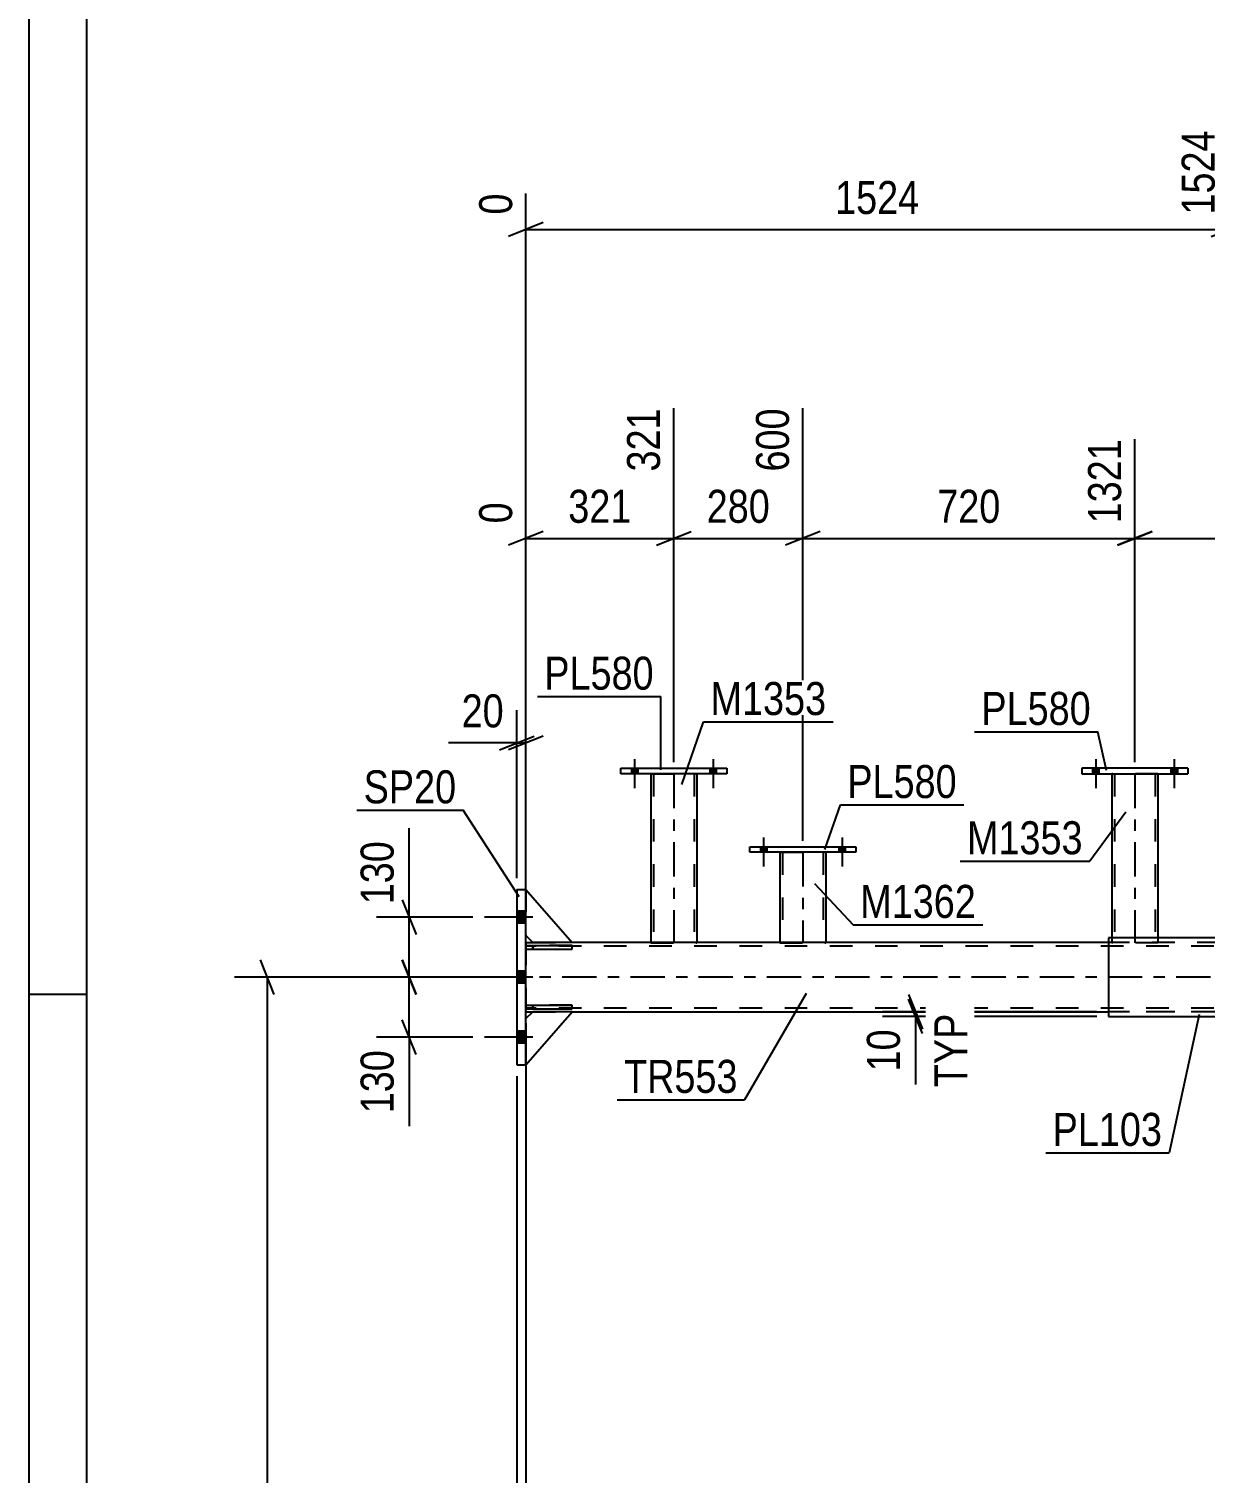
# Model space of a CAD drawing. Header units: millimetres. Extents: x -832 to 357, y -842 to -1.
# Drawn here: x -831.7 to -729.7, y -287.1 to -161.8 of the extents above; entities that cross this region are included whole.
import ezdxf

# ---------------------------------------------------------------- set-up
doc = ezdxf.new("R2010")
doc.units = ezdxf.units.MM
doc.linetypes.add('DXK_LINE_DOT2', pattern=[3.9198, 1.9599, -1.9599])
doc.linetypes.add('DXK_LINE_DOT3', pattern=[5.9187, 2.979, -0.9799, 0.9799, -0.9799])
doc.styles.add('Arial Narrow', font='ARIALN.TTF', dxfattribs={"height": 0.2})

# ---------------------------------------------------------------- blocks, each defined once
blk = doc.blocks.new('Unknown-570388851-1132')
at = {"color": 5, "linetype": 'Continuous'}
for p, q in [((-831.71, -0.6), (-831.71, -841.6)), ((-826.71, -5.6), (-826.71, -836.6)), ((-826.71, -245.6), (-831.71, -245.6))]:
    blk.add_line(p, q, dxfattribs=at)
blk = doc.blocks.new('Bolt-570388851-1257 - 1253')
at = {"linetype": 'Continuous'}
for points in [[(-767.69, -232.78), (-768.25, -232.78), (-768.25, -233.26), (-767.69, -233.26)], [(-767.69, -232.78), (-768.25, -232.78), (-768.25, -233.26), (-767.69, -233.26)], [(-760.89, -232.78), (-761.45, -232.78), (-761.45, -233.26), (-760.89, -233.26)], [(-760.89, -232.78), (-761.45, -232.78), (-761.45, -233.26), (-760.89, -233.26)]]:
    blk.add_hatch(color=1, dxfattribs=at).paths.add_polyline_path(points)
at = {"color": 1, "linetype": 'Continuous'}
for p, q in [((-768.25, -232.78), (-768.25, -233.26)), ((-768.25, -232.78), (-768.25, -233.26)), ((-767.97, -231.98), (-767.97, -234.5)), ((-767.97, -231.98), (-767.97, -234.5)), ((-767.69, -232.78), (-767.69, -233.26)), ((-767.69, -232.78), (-767.69, -233.26)), ((-761.45, -232.78), (-761.45, -233.26)), ((-761.45, -232.78), (-761.45, -233.26)), ((-761.17, -231.98), (-761.17, -234.5)), ((-761.17, -231.98), (-761.17, -234.5)), ((-760.89, -232.78), (-760.89, -233.26)), ((-760.89, -232.78), (-760.89, -233.26))]:
    blk.add_line(p, q, dxfattribs=at)
blk = doc.blocks.new('Part-570388851-1329 - 1253')
at = {"color": 7, "linetype": 'DXK_LINE_DOT2'}
for p, q in [((-784.59, -246.54), (-788.59, -246.54)), ((-788.59, -246.54), (-788.59, -246.86)), ((-787.99, -246.54), (-787.99, -246.86)), ((-784.59, -246.86), (-784.59, -246.54)), ((-788.59, -246.86), (-784.59, -246.86))]:
    blk.add_line(p, q, dxfattribs=at)
blk = doc.blocks.new('Part-570388851-1333 - 1253')
at = {"color": 2, "linetype": 'Continuous'}
for p, q in [((-788.59, -236.5), (-784.59, -241.1)), ((-788.59, -240.5), (-787.99, -241.1)), ((-784.59, -241.1), (-787.99, -241.1))]:
    blk.add_line(p, q, dxfattribs=at)
at = {"color": 7, "linetype": 'DXK_LINE_DOT2'}
blk.add_line((-788.59, -240.5), (-788.59, -236.5), dxfattribs=at)
blk = doc.blocks.new('Part-570388851-1332 - 1253')
at = {"color": 7, "linetype": 'DXK_LINE_DOT2'}
for p, q in [((-784.59, -241.1), (-788.59, -236.5)), ((-788.59, -236.5), (-788.59, -240.5)), ((-788.59, -240.5), (-787.99, -241.1)), ((-787.99, -241.1), (-784.59, -241.1))]:
    blk.add_line(p, q, dxfattribs=at)
blk = doc.blocks.new('Bolt-570388851-1269 - 1253')
at = {"linetype": 'Continuous'}
for points in [[(-778.88, -225.98), (-779.44, -225.98), (-779.44, -226.46), (-778.88, -226.46)], [(-778.88, -225.98), (-779.44, -225.98), (-779.44, -226.46), (-778.88, -226.46)], [(-772.08, -225.98), (-772.64, -225.98), (-772.64, -226.46), (-772.08, -226.46)], [(-772.08, -225.98), (-772.64, -225.98), (-772.64, -226.46), (-772.08, -226.46)]]:
    blk.add_hatch(color=1, dxfattribs=at).paths.add_polyline_path(points)
at = {"color": 1, "linetype": 'Continuous'}
for p, q in [((-779.16, -225.18), (-779.16, -227.7)), ((-779.16, -225.18), (-779.16, -227.7)), ((-772.36, -225.18), (-772.36, -227.7)), ((-772.36, -225.18), (-772.36, -227.7)), ((-779.44, -225.98), (-779.44, -226.46)), ((-779.44, -225.98), (-779.44, -226.46)), ((-778.88, -225.98), (-778.88, -226.46)), ((-778.88, -225.98), (-778.88, -226.46)), ((-772.64, -225.98), (-772.64, -226.46)), ((-772.64, -225.98), (-772.64, -226.46)), ((-772.08, -225.98), (-772.08, -226.46)), ((-772.08, -225.98), (-772.08, -226.46))]:
    blk.add_line(p, q, dxfattribs=at)
blk = doc.blocks.new('Part-570388851-1330 - 1253')
at = {"color": 2, "linetype": 'Continuous'}
for p, q in [((-788.59, -241.66), (-788.59, -241.34)), ((-788.59, -241.34), (-784.59, -241.34)), ((-788.59, -241.66), (-784.59, -241.66)), ((-784.59, -241.66), (-784.59, -241.34))]:
    blk.add_line(p, q, dxfattribs=at)
at = {"color": 7, "linetype": 'DXK_LINE_DOT2'}
blk.add_line((-787.99, -241.66), (-787.99, -241.34), dxfattribs=at)
blk = doc.blocks.new('Part-570388851-1328 - 1253')
at = {"color": 7, "linetype": 'DXK_LINE_DOT2'}
for p, q in [((-784.59, -241.34), (-788.59, -241.34)), ((-788.59, -241.34), (-788.59, -241.66)), ((-788.59, -241.66), (-784.59, -241.66)), ((-787.99, -241.34), (-787.99, -241.66)), ((-784.59, -241.66), (-784.59, -241.34))]:
    blk.add_line(p, q, dxfattribs=at)
blk = doc.blocks.new('Bolt-570388851-1279 - 1253')
at = {"linetype": 'Continuous'}
for points in [[(-738.88, -225.98), (-739.44, -225.98), (-739.44, -226.46), (-738.88, -226.46)], [(-738.88, -225.98), (-739.44, -225.98), (-739.44, -226.46), (-738.88, -226.46)], [(-732.08, -225.98), (-732.64, -225.98), (-732.64, -226.46), (-732.08, -226.46)], [(-732.08, -225.98), (-732.64, -225.98), (-732.64, -226.46), (-732.08, -226.46)]]:
    blk.add_hatch(color=1, dxfattribs=at).paths.add_polyline_path(points)
at = {"color": 1, "linetype": 'Continuous'}
for p, q in [((-739.16, -225.18), (-739.16, -227.7)), ((-739.16, -225.18), (-739.16, -227.7)), ((-732.36, -225.18), (-732.36, -227.7)), ((-732.36, -225.18), (-732.36, -227.7)), ((-739.44, -225.98), (-739.44, -226.46)), ((-739.44, -225.98), (-739.44, -226.46)), ((-738.88, -225.98), (-738.88, -226.46)), ((-738.88, -225.98), (-738.88, -226.46)), ((-732.64, -225.98), (-732.64, -226.46)), ((-732.64, -225.98), (-732.64, -226.46)), ((-732.08, -225.98), (-732.08, -226.46)), ((-732.08, -225.98), (-732.08, -226.46))]:
    blk.add_line(p, q, dxfattribs=at)
blk = doc.blocks.new('Part-570388851-1354 - 1253')
at = {"color": 2, "linetype": 'Continuous'}
for p, q in [((-788.59, -247.7), (-787.99, -247.1)), ((-788.59, -251.7), (-784.59, -247.1)), ((-784.59, -247.1), (-787.99, -247.1))]:
    blk.add_line(p, q, dxfattribs=at)
at = {"color": 7, "linetype": 'DXK_LINE_DOT2'}
blk.add_line((-788.59, -251.7), (-788.59, -247.7), dxfattribs=at)
blk = doc.blocks.new('Bolt-570388851-1292 - 1253')
at = {"linetype": 'Continuous'}
for points in [[(-788.59, -239.42), (-788.59, -238.38), (-789.39, -238.38), (-789.39, -239.42)], [(-788.59, -239.42), (-788.59, -238.38), (-789.39, -238.38), (-789.39, -239.42)], [(-788.59, -239.42), (-788.59, -238.38), (-789.39, -238.38), (-789.39, -239.42)], [(-788.59, -244.62), (-788.59, -243.58), (-789.39, -243.58), (-789.39, -244.62)], [(-788.59, -244.62), (-788.59, -243.58), (-789.39, -243.58), (-789.39, -244.62)], [(-788.59, -249.82), (-788.59, -248.78), (-789.39, -248.78), (-789.39, -249.82)], [(-788.59, -249.82), (-788.59, -248.78), (-789.39, -248.78), (-789.39, -249.82)], [(-788.59, -249.82), (-788.59, -248.78), (-789.39, -248.78), (-789.39, -249.82)]]:
    blk.add_hatch(color=1, dxfattribs=at).paths.add_polyline_path(points)
at = {"color": 1, "linetype": 'Continuous'}
for p, q in [((-787.99, -238.9), (-792.19, -238.9)), ((-787.99, -238.9), (-792.19, -238.9)), ((-787.99, -238.9), (-792.19, -238.9)), ((-788.59, -238.38), (-789.39, -238.38)), ((-788.59, -238.38), (-789.39, -238.38)), ((-788.59, -238.38), (-789.39, -238.38)), ((-788.59, -239.42), (-789.39, -239.42)), ((-788.59, -239.42), (-789.39, -239.42)), ((-788.59, -239.42), (-789.39, -239.42)), ((-787.99, -244.1), (-792.19, -244.1)), ((-787.99, -244.1), (-792.19, -244.1)), ((-788.59, -243.58), (-789.39, -243.58)), ((-788.59, -243.58), (-789.39, -243.58)), ((-788.59, -244.62), (-789.39, -244.62)), ((-788.59, -244.62), (-789.39, -244.62)), ((-787.99, -249.3), (-792.19, -249.3)), ((-787.99, -249.3), (-792.19, -249.3)), ((-787.99, -249.3), (-792.19, -249.3)), ((-788.59, -248.78), (-789.39, -248.78)), ((-788.59, -248.78), (-789.39, -248.78)), ((-788.59, -248.78), (-789.39, -248.78)), ((-788.59, -249.82), (-789.39, -249.82)), ((-788.59, -249.82), (-789.39, -249.82)), ((-788.59, -249.82), (-789.39, -249.82))]:
    blk.add_line(p, q, dxfattribs=at)
blk = doc.blocks.new('Part-570388851-1616 - 1253')
at = {"color": 2, "linetype": 'Continuous'}
for p, q in [((-780.36, -225.98), (-771.16, -225.98)), ((-780.36, -226.46), (-780.36, -225.98)), ((-771.16, -226.46), (-780.36, -226.46)), ((-771.16, -225.98), (-771.16, -226.46))]:
    blk.add_line(p, q, dxfattribs=at)
blk = doc.blocks.new('Part-570388851-1331 - 1253')
at = {"color": 2, "linetype": 'Continuous'}
for p, q in [((-788.59, -246.86), (-788.59, -246.54)), ((-788.59, -246.54), (-784.59, -246.54)), ((-784.59, -246.86), (-784.59, -246.54)), ((-788.59, -246.86), (-784.59, -246.86))]:
    blk.add_line(p, q, dxfattribs=at)
at = {"color": 7, "linetype": 'DXK_LINE_DOT2'}
blk.add_line((-787.99, -246.86), (-787.99, -246.54), dxfattribs=at)
blk = doc.blocks.new('Part-570388851-1350 - 1253')
at = {"color": 2, "linetype": 'Continuous'}
for p, q in [((-788.59, -241.1), (-787.99, -241.1)), ((-738.06, -241.1), (-784.59, -241.1)), ((-788.59, -247.1), (-787.99, -247.1)), ((-784.59, -247.1), (-738.06, -247.1))]:
    blk.add_line(p, q, dxfattribs=at)
at = {"color": 7, "linetype": 'DXK_LINE_DOT2'}
for p, q in [((-788.59, -241.1), (-788.59, -247.1)), ((-89.98, -241.42), (-788.59, -241.42)), ((-787.99, -241.1), (-784.59, -241.1)), ((-697.03, -241.1), (-738.06, -241.1)), ((-89.98, -246.78), (-788.59, -246.78)), ((-787.99, -247.1), (-784.59, -247.1)), ((-89.98, -247.1), (-738.06, -247.1)), ((-697.03, -247.1), (-738.06, -247.1))]:
    blk.add_line(p, q, dxfattribs=at)
at = {"color": 7, "linetype": 'DXK_LINE_DOT3'}
blk.add_line((-89.98, -244.1), (-788.59, -244.1), dxfattribs=at)
blk = doc.blocks.new('Part-570388851-1353 - 1253')
at = {"color": 7, "linetype": 'DXK_LINE_DOT2'}
for p, q in [((-788.59, -247.7), (-787.99, -247.1)), ((-784.59, -247.1), (-788.59, -251.7)), ((-788.59, -251.7), (-788.59, -247.7)), ((-787.99, -247.1), (-784.59, -247.1))]:
    blk.add_line(p, q, dxfattribs=at)
blk = doc.blocks.new('Part-570388851-1412 - 1253')
at = {"color": 2, "linetype": 'Continuous'}
for p, q in [((-766.57, -233.26), (-766.57, -241.1)), ((-762.57, -233.26), (-762.57, -241.1))]:
    blk.add_line(p, q, dxfattribs=at)
at = {"color": 7, "linetype": 'DXK_LINE_DOT2'}
for p, q in [((-766.57, -233.26), (-762.57, -233.26)), ((-766.33, -233.26), (-766.33, -241.11)), ((-762.81, -233.26), (-762.81, -241.11)), ((-766.57, -241.1), (-766.57, -241.11)), ((-766.57, -241.11), (-762.57, -241.11)), ((-762.57, -241.11), (-762.57, -241.1)), ((-762.57, -241.1), (-762.57, -241.11))]:
    blk.add_line(p, q, dxfattribs=at)
at = {"color": 7, "linetype": 'DXK_LINE_DOT3'}
blk.add_line((-764.57, -233.26), (-764.57, -241.11), dxfattribs=at)
blk = doc.blocks.new('Part-570388851-1427 - 1253')
at = {"color": 2, "linetype": 'Continuous'}
for p, q in [((-769.17, -232.78), (-759.97, -232.78)), ((-769.17, -233.26), (-769.17, -232.78)), ((-759.97, -232.78), (-759.97, -233.26)), ((-759.97, -233.26), (-769.17, -233.26))]:
    blk.add_line(p, q, dxfattribs=at)
blk = doc.blocks.new('Part-570388851-1581 - 1253')
at = {"color": 2, "linetype": 'Continuous'}
for p, q in [((-737.76, -226.46), (-737.76, -240.7)), ((-733.76, -226.46), (-733.76, -240.7))]:
    blk.add_line(p, q, dxfattribs=at)
at = {"color": 7, "linetype": 'DXK_LINE_DOT2'}
for p, q in [((-733.76, -226.46), (-737.76, -226.46)), ((-737.52, -226.46), (-737.52, -241.11)), ((-734, -226.46), (-734, -241.11)), ((-737.76, -240.7), (-737.76, -241.11)), ((-733.76, -241.11), (-737.76, -241.11)), ((-733.76, -240.7), (-733.76, -241.11))]:
    blk.add_line(p, q, dxfattribs=at)
at = {"color": 7, "linetype": 'DXK_LINE_DOT3'}
blk.add_line((-735.76, -226.46), (-735.76, -241.11), dxfattribs=at)
blk = doc.blocks.new('Part-570388851-1604 - 1253')
at = {"color": 2, "linetype": 'Continuous'}
for p, q in [((-740.36, -225.98), (-740.36, -226.46)), ((-731.16, -225.98), (-740.36, -225.98)), ((-740.36, -226.46), (-731.16, -226.46)), ((-731.16, -225.98), (-731.16, -226.46))]:
    blk.add_line(p, q, dxfattribs=at)
blk = doc.blocks.new('Part-570388851-1611 - 1253')
at = {"color": 2, "linetype": 'Continuous'}
for p, q in [((-777.76, -226.46), (-777.76, -241.1)), ((-773.76, -226.46), (-773.76, -241.1))]:
    blk.add_line(p, q, dxfattribs=at)
at = {"color": 7, "linetype": 'DXK_LINE_DOT2'}
for p, q in [((-777.76, -226.46), (-773.76, -226.46)), ((-777.52, -226.46), (-777.52, -241.11)), ((-774, -226.46), (-774, -241.11)), ((-777.76, -241.1), (-777.76, -241.11)), ((-777.76, -241.11), (-773.76, -241.11)), ((-773.76, -241.11), (-773.76, -241.1)), ((-773.76, -241.1), (-773.76, -241.11))]:
    blk.add_line(p, q, dxfattribs=at)
at = {"color": 7, "linetype": 'DXK_LINE_DOT3'}
blk.add_line((-775.76, -226.46), (-775.76, -241.11), dxfattribs=at)
blk = doc.blocks.new('Part-570388851-2039 - 1253')
at = {"color": 2, "linetype": 'Continuous'}
for p, q in [((-789.39, -236.5), (-788.59, -236.5)), ((-789.39, -236.5), (-789.39, -251.7)), ((-788.59, -251.7), (-788.59, -236.5)), ((-789.39, -251.7), (-788.59, -251.7))]:
    blk.add_line(p, q, dxfattribs=at)
blk = doc.blocks.new('Part-570388851-1936 - 1253')
at = {"color": 2, "linetype": 'Continuous'}
for p, q in [((-738.06, -240.7), (-738.06, -247.5)), ((-715.18, -240.7), (-738.06, -240.7)), ((-715.18, -240.7), (-715.18, -241.1)), ((-738.06, -247.5), (-715.18, -247.5)), ((-715.18, -247.5), (-715.18, -247.1))]:
    blk.add_line(p, q, dxfattribs=at)
at = {"color": 7, "linetype": 'DXK_LINE_DOT2'}
blk.add_line((-715.18, -241.1), (-715.18, -247.1), dxfattribs=at)
blk = doc.blocks.new('StraightDimension-570388851-2386 - 1253')
at = {"color": 7, "linetype": 'Continuous'}
for p, q in [((-727.64, -246.1), (-727.64, -170.63)), ((-788.59, -240.1), (-788.59, -176.11)), ((-787.09, -178.64), (-790.09, -179.84)), ((-729.14, -179.84), (-726.14, -178.64)), ((-788.59, -179.24), (-727.64, -179.24))]:
    blk.add_line(p, q, dxfattribs=at)
at = {"color": 0}
blk.add_wipeout([(-753.86, -178.49), (-753.86, -174.29), (-762.37, -174.29), (-762.37, -178.49)], dxfattribs=at)
at = {"color": 3, "style": 'Arial Narrow'}
blk.add_text('1524', height=2.863, dxfattribs=at).set_placement((-761.77, -177.89))
at = {"color": 0, "linetype": 'Continuous'}
for points in [[(-728.24, -170.03), (-732.44, -170.03), (-732.44, -178.54), (-728.24, -178.54)], [(-789.19, -175.51), (-793.39, -175.51), (-793.39, -178.54), (-789.19, -178.54)]]:
    blk.add_wipeout(points, dxfattribs=at)
at = {"color": 3, "linetype": 'Continuous', "style": 'Arial Narrow'}
for s, height, p in [('1524', 2.863, (-728.84, -177.94)), ('0', 2.86, (-789.79, -177.94))]:
    blk.add_text(s, height=height, rotation=90.0002, dxfattribs=at).set_placement(p)
blk = doc.blocks.new('StraightDimension-570388851-2993 - 1253')
at = {"color": 7, "linetype": 'Continuous'}
for p, q in [((-798.72, -238.9), (-798.72, -231.17)), ((-798.72, -238.9), (-798.72, -231.17)), ((-799.32, -237.4), (-798.12, -240.4)), ((-793.19, -238.9), (-801.57, -238.9)), ((-798.72, -244.1), (-798.72, -238.9)), ((-798.12, -245.6), (-799.32, -242.6)), ((-790.39, -244.1), (-801.57, -244.1))]:
    blk.add_line(p, q, dxfattribs=at)
at = {"color": 0}
blk.add_wipeout([(-799.47, -231.69), (-803.67, -231.69), (-803.67, -238.38), (-799.47, -238.38)], dxfattribs=at)
at = {"color": 3, "style": 'Arial Narrow'}
blk.add_text('130', height=2.863, rotation=90.0002, dxfattribs=at).set_placement((-800.07, -237.78))
blk = doc.blocks.new('StraightDimension-570388851-15658 - 1253')
at = {"color": 7, "linetype": 'Continuous'}
for p, q in [((-735.76, -225.46), (-735.76, -197.42)), ((-713.49, -231.78), (-713.49, -197.42)), ((-734.26, -205.43), (-737.26, -206.63)), ((-714.99, -206.63), (-711.99, -205.43)), ((-735.76, -206.03), (-713.49, -206.03))]:
    blk.add_line(p, q, dxfattribs=at)
at = {"color": 0}
blk.add_wipeout([(-721.28, -205.28), (-721.28, -201.08), (-727.97, -201.08), (-727.97, -205.28)], dxfattribs=at)
at = {"color": 3, "style": 'Arial Narrow'}
blk.add_text('557', height=2.863, dxfattribs=at).set_placement((-727.37, -204.68))
at = {"color": 0, "linetype": 'Continuous'}
blk.add_wipeout([(-714.09, -196.82), (-718.29, -196.82), (-718.29, -205.33), (-714.09, -205.33)], dxfattribs=at)
at = {"color": 3, "linetype": 'Continuous', "style": 'Arial Narrow'}
blk.add_text('1878', height=2.863, rotation=90.0002, dxfattribs=at).set_placement((-714.69, -204.73))
blk = doc.blocks.new('StraightDimension-570388851-2381 - 1253')
at = {"color": 7, "linetype": 'Continuous'}
for p, q in [((-810.42, -245.6), (-811.62, -242.6)), ((-790.39, -244.1), (-813.87, -244.1)), ((-811.02, -369.1), (-811.02, -244.1))]:
    blk.add_line(p, q, dxfattribs=at)
blk = doc.blocks.new('StraightDimension-570388851-15660 - 1253')
at = {"color": 7, "linetype": 'Continuous'}
for p, q in [((-775.76, -225.46), (-775.76, -194.75)), ((-764.57, -232.26), (-764.57, -194.75)), ((-777.26, -206.63), (-774.26, -205.43)), ((-763.07, -205.43), (-766.07, -206.63)), ((-775.76, -206.03), (-764.57, -206.03))]:
    blk.add_line(p, q, dxfattribs=at)
at = {"color": 0}
blk.add_wipeout([(-766.82, -205.28), (-766.82, -201.08), (-773.51, -201.08), (-773.51, -205.28)], dxfattribs=at)
at = {"color": 3, "style": 'Arial Narrow'}
blk.add_text('280', height=2.863, dxfattribs=at).set_placement((-772.91, -204.68))
at = {"color": 0, "linetype": 'Continuous'}
blk.add_wipeout([(-765.17, -194.15), (-769.37, -194.15), (-769.37, -200.83), (-765.17, -200.83)], dxfattribs=at)
at = {"color": 3, "linetype": 'Continuous', "style": 'Arial Narrow'}
blk.add_text('600', height=2.863, rotation=90.0002, dxfattribs=at).set_placement((-765.77, -200.23))
blk = doc.blocks.new('StraightDimension-570388851-2996 - 1253')
at = {"color": 7, "linetype": 'Continuous'}
for p, q in [((-799.32, -242.6), (-798.12, -245.6)), ((-790.39, -244.1), (-801.57, -244.1)), ((-798.72, -249.3), (-798.72, -244.1)), ((-798.12, -250.8), (-799.32, -247.8)), ((-793.19, -249.3), (-801.57, -249.3)), ((-798.72, -249.3), (-798.72, -257.04)), ((-798.72, -249.3), (-798.72, -257.04))]:
    blk.add_line(p, q, dxfattribs=at)
at = {"color": 0}
blk.add_wipeout([(-799.47, -249.83), (-803.67, -249.83), (-803.67, -256.51), (-799.47, -256.51)], dxfattribs=at)
at = {"color": 3, "style": 'Arial Narrow'}
blk.add_text('130', height=2.863, rotation=90.0002, dxfattribs=at).set_placement((-800.07, -255.91))
blk = doc.blocks.new('StraightDimension-570388851-3051 - 1253')
at = {"color": 7, "linetype": 'Continuous'}
for p, q in [((-788.59, -248.1), (-788.59, -306.83)), ((-743.09, -365.1), (-743.09, -301.58)), ((-787.09, -303.83), (-790.09, -305.03)), ((-788.59, -304.43), (-743.09, -304.43)), ((-744.59, -305.03), (-741.59, -303.83))]:
    blk.add_line(p, q, dxfattribs=at)
at = {"color": 0}
blk.add_wipeout([(-761.58, -303.68), (-761.58, -299.48), (-770.1, -299.48), (-770.1, -303.68)], dxfattribs=at)
at = {"color": 3, "style": 'Arial Narrow'}
blk.add_text('1137', height=2.863, dxfattribs=at).set_placement((-769.5, -303.08))
blk = doc.blocks.new('StraightDimension-570388851-2215 - 1253')
at = {"color": 7, "linetype": 'Continuous'}
for p, q in [((-789.39, -235.5), (-789.39, -220.93)), ((-788.59, -235.5), (-788.59, -220.93)), ((-789.39, -223.78), (-795.3, -223.78)), ((-789.39, -223.78), (-795.3, -223.78)), ((-790.89, -224.38), (-787.89, -223.18)), ((-787.09, -223.18), (-790.09, -224.38)), ((-789.39, -223.78), (-788.59, -223.78))]:
    blk.add_line(p, q, dxfattribs=at)
at = {"color": 0}
blk.add_wipeout([(-789.91, -223.03), (-789.91, -218.83), (-794.77, -218.83), (-794.77, -223.03)], dxfattribs=at)
at = {"color": 3, "style": 'Arial Narrow'}
blk.add_text('20', height=2.863, dxfattribs=at).set_placement((-794.17, -222.43))
blk = doc.blocks.new('StraightDimension-570388851-15661 - 1253')
at = {"color": 7, "linetype": 'Continuous'}
for p, q in [((-775.76, -225.46), (-775.76, -194.75)), ((-788.59, -240.1), (-788.59, -202.9)), ((-787.09, -205.43), (-790.09, -206.63)), ((-777.26, -206.63), (-774.26, -205.43)), ((-788.59, -206.03), (-775.76, -206.03))]:
    blk.add_line(p, q, dxfattribs=at)
at = {"color": 0}
blk.add_wipeout([(-778.83, -205.28), (-778.83, -201.08), (-785.52, -201.08), (-785.52, -205.28)], dxfattribs=at)
at = {"color": 3, "style": 'Arial Narrow'}
blk.add_text('321', height=2.863, dxfattribs=at).set_placement((-784.92, -204.68))
at = {"color": 0, "linetype": 'Continuous'}
for points in [[(-776.36, -194.15), (-780.56, -194.15), (-780.56, -200.83), (-776.36, -200.83)], [(-789.19, -202.3), (-793.39, -202.3), (-793.39, -205.33), (-789.19, -205.33)]]:
    blk.add_wipeout(points, dxfattribs=at)
at = {"color": 3, "linetype": 'Continuous', "style": 'Arial Narrow'}
for s, height, p in [('321', 2.863, (-776.96, -200.23)), ('0', 2.86, (-789.79, -204.73))]:
    blk.add_text(s, height=height, rotation=90.0002, dxfattribs=at).set_placement(p)
blk = doc.blocks.new('StraightDimension-570388851-2238 - 1253')
at = {"color": 7, "linetype": 'Continuous'}
blk.add_line((-789.39, -252.7), (-789.39, -406.07), dxfattribs=at)
blk = doc.blocks.new('StraightDimension-570388851-3000 - 1253')
at = {"color": 7, "linetype": 'Continuous'}
for p, q in [((-755.4, -245.6), (-754.2, -248.6)), ((-754.2, -249), (-755.4, -246)), ((-739.06, -247.1), (-757.65, -247.1)), ((-739.06, -247.5), (-757.65, -247.5)), ((-754.8, -247.5), (-754.8, -247.1)), ((-754.8, -247.5), (-754.8, -253.41)), ((-754.8, -247.5), (-754.8, -253.41))]:
    blk.add_line(p, q, dxfattribs=at)
at = {"color": 0, "linetype": 'Continuous'}
blk.add_wipeout([(-749.7, -246.66), (-753.9, -246.66), (-753.9, -254.25), (-749.7, -254.25)], dxfattribs=at)
at = {"color": 0}
blk.add_wipeout([(-755.55, -248.03), (-759.75, -248.03), (-759.75, -252.88), (-755.55, -252.88)], dxfattribs=at)
at = {"color": 3, "linetype": 'Continuous', "style": 'Arial Narrow'}
blk.add_text('TYP', height=2.863, rotation=90.0002, dxfattribs=at).set_placement((-750.3, -253.65))
at = {"color": 3, "style": 'Arial Narrow'}
blk.add_text('10', height=2.863, rotation=90.0002, dxfattribs=at).set_placement((-756.15, -252.28))
blk = doc.blocks.new('StraightDimension-570388851-15659 - 1253')
at = {"color": 7, "linetype": 'Continuous'}
for p, q in [((-764.57, -232.26), (-764.57, -194.75)), ((-735.76, -225.46), (-735.76, -197.42)), ((-763.07, -205.43), (-766.07, -206.63)), ((-737.26, -206.63), (-734.26, -205.43)), ((-764.57, -206.03), (-735.76, -206.03))]:
    blk.add_line(p, q, dxfattribs=at)
at = {"color": 0}
blk.add_wipeout([(-746.82, -205.28), (-746.82, -201.08), (-753.51, -201.08), (-753.51, -205.28)], dxfattribs=at)
at = {"color": 3, "style": 'Arial Narrow'}
blk.add_text('720', height=2.863, dxfattribs=at).set_placement((-752.91, -204.68))
at = {"color": 0, "linetype": 'Continuous'}
blk.add_wipeout([(-736.36, -196.82), (-740.56, -196.82), (-740.56, -205.33), (-736.36, -205.33)], dxfattribs=at)
at = {"color": 3, "linetype": 'Continuous', "style": 'Arial Narrow'}
blk.add_text('1321', height=2.863, rotation=90.0002, dxfattribs=at).set_placement((-736.96, -204.73))
blk = doc.blocks.new('Mark-570388851-1345 - 1253')
at = {"color": 0}
blk.add_wipeout([(-770.22, -254.14), (-770.22, -251.14), (-780.08, -251.14), (-780.08, -254.14)], dxfattribs=at)
blk.add_wipeout([(-770.22, -254.14), (-770.22, -251.14), (-780.08, -251.14), (-780.08, -254.14)], dxfattribs=at)
at = {"color": 30, "linetype": 'Continuous'}
for p in [(-764.28, -245.53), (-780.68, -254.74)]:
    blk.add_line(p, (-769.62, -254.74), dxfattribs=at)
at = {"color": 3, "style": 'Arial Narrow'}
blk.add_text('TR553', height=2.863, dxfattribs=at).set_placement((-780.08, -254.14))
blk = doc.blocks.new('Mark-570388851-1408 - 1253')
at = {"color": 0}
blk.add_wipeout([(-749.54, -238.96), (-749.54, -235.96), (-759.59, -235.96), (-759.59, -238.96)], dxfattribs=at)
blk.add_wipeout([(-749.54, -238.96), (-749.54, -235.96), (-759.59, -235.96), (-759.59, -238.96)], dxfattribs=at)
at = {"color": 30, "linetype": 'Continuous'}
for p, q in [((-763.56, -235.97), (-760.19, -239.56)), ((-760.19, -239.56), (-748.94, -239.56))]:
    blk.add_line(p, q, dxfattribs=at)
at = {"color": 3, "style": 'Arial Narrow'}
blk.add_text('M1362', height=2.863, dxfattribs=at).set_placement((-759.59, -238.96))
blk = doc.blocks.new('Mark-570388851-1423 - 1253')
at = {"color": 0}
blk.add_wipeout([(-751.2, -228.56), (-751.2, -225.56), (-760.71, -225.56), (-760.71, -228.56)], dxfattribs=at)
blk.add_wipeout([(-751.2, -228.56), (-751.2, -225.56), (-760.71, -225.56), (-760.71, -228.56)], dxfattribs=at)
at = {"color": 30, "linetype": 'Continuous'}
for p, q in [((-762.66, -233.02), (-761.31, -229.16)), ((-761.31, -229.16), (-750.6, -229.16))]:
    blk.add_line(p, q, dxfattribs=at)
at = {"color": 3, "style": 'Arial Narrow'}
blk.add_text('PL580', height=2.863, dxfattribs=at).set_placement((-760.71, -228.56))
blk = doc.blocks.new('Mark-570388851-1577 - 1253')
at = {"color": 0}
blk.add_wipeout([(-740.28, -233.44), (-740.28, -230.44), (-750.33, -230.44), (-750.33, -233.44)], dxfattribs=at)
blk.add_wipeout([(-740.28, -233.44), (-740.28, -230.44), (-750.33, -230.44), (-750.33, -233.44)], dxfattribs=at)
at = {"color": 30, "linetype": 'Continuous'}
for p in [(-736.55, -229.78), (-750.93, -234.04)]:
    blk.add_line(p, (-739.68, -234.04), dxfattribs=at)
at = {"color": 3, "style": 'Arial Narrow'}
blk.add_text('M1353', height=2.863, dxfattribs=at).set_placement((-750.33, -233.44))
blk = doc.blocks.new('Mark-570388851-1600 - 1253')
at = {"color": 0}
blk.add_wipeout([(-739.57, -222.22), (-739.57, -219.22), (-749.08, -219.22), (-749.08, -222.22)], dxfattribs=at)
blk.add_wipeout([(-739.57, -222.22), (-739.57, -219.22), (-749.08, -219.22), (-749.08, -222.22)], dxfattribs=at)
at = {"color": 30, "linetype": 'Continuous'}
for p in [(-749.68, -222.82), (-738.24, -226.16)]:
    blk.add_line(p, (-738.97, -222.82), dxfattribs=at)
at = {"color": 3, "style": 'Arial Narrow'}
blk.add_text('PL580', height=2.863, dxfattribs=at).set_placement((-749.08, -222.22))
blk = doc.blocks.new('Mark-570388851-1607 - 1253')
at = {"color": 0}
blk.add_wipeout([(-762.53, -221.36), (-762.53, -218.36), (-772.58, -218.36), (-772.58, -221.36)], dxfattribs=at)
blk.add_wipeout([(-762.53, -221.36), (-762.53, -218.36), (-772.58, -218.36), (-772.58, -221.36)], dxfattribs=at)
at = {"color": 30, "linetype": 'Continuous'}
for p, q in [((-775.06, -227.39), (-773.18, -221.96)), ((-773.18, -221.96), (-761.93, -221.96))]:
    blk.add_line(p, q, dxfattribs=at)
at = {"color": 3, "style": 'Arial Narrow'}
blk.add_text('M1353', height=2.863, dxfattribs=at).set_placement((-772.58, -221.36))
blk = doc.blocks.new('Mark-570388851-1612 - 1253')
at = {"color": 0}
blk.add_wipeout([(-777.49, -219.16), (-777.49, -216.16), (-787, -216.16), (-787, -219.16)], dxfattribs=at)
blk.add_wipeout([(-777.49, -219.16), (-777.49, -216.16), (-787, -216.16), (-787, -219.16)], dxfattribs=at)
at = {"color": 30, "linetype": 'Continuous'}
for p in [(-787.6, -219.76), (-776.89, -226.12)]:
    blk.add_line(p, (-776.89, -219.76), dxfattribs=at)
at = {"color": 3, "style": 'Arial Narrow'}
blk.add_text('PL580', height=2.863, dxfattribs=at).set_placement((-787, -219.16))
blk = doc.blocks.new('Mark-570388851-1932 - 1253')
at = {"color": 0}
blk.add_wipeout([(-733.4, -258.74), (-733.4, -255.74), (-742.9, -255.74), (-742.9, -258.74)], dxfattribs=at)
blk.add_wipeout([(-733.4, -258.74), (-733.4, -255.74), (-742.9, -255.74), (-742.9, -258.74)], dxfattribs=at)
at = {"color": 30, "linetype": 'Continuous'}
for p in [(-730.2, -247.34), (-743.5, -259.34)]:
    blk.add_line(p, (-732.8, -259.34), dxfattribs=at)
at = {"color": 3, "style": 'Arial Narrow'}
blk.add_text('PL103', height=2.863, dxfattribs=at).set_placement((-742.9, -258.74))
blk = doc.blocks.new('Mark-570388851-2035 - 1253')
at = {"color": 0}
blk.add_wipeout([(-794.63, -229.02), (-794.63, -226.02), (-802.67, -226.02), (-802.67, -229.02)], dxfattribs=at)
blk.add_wipeout([(-794.63, -229.02), (-794.63, -226.02), (-802.67, -226.02), (-802.67, -229.02)], dxfattribs=at)
at = {"color": 30, "linetype": 'Continuous'}
for p in [(-803.27, -229.62), (-789.19, -237.14)]:
    blk.add_line(p, (-794.03, -229.62), dxfattribs=at)
at = {"color": 3, "style": 'Arial Narrow'}
blk.add_text('SP20', height=2.863, dxfattribs=at).set_placement((-802.67, -229.02))

msp = doc.modelspace()

# ---------------------------------------------------------------- block references
for name in ['Unknown-570388851-1132', 'Bolt-570388851-1269 - 1253', 'Bolt-570388851-1279 - 1253', 'Part-570388851-1616 - 1253', 'Part-570388851-1611 - 1253', 'Part-570388851-1604 - 1253', 'Part-570388851-1581 - 1253', 'Part-570388851-1427 - 1253', 'Bolt-570388851-1257 - 1253', 'Part-570388851-1412 - 1253', 'Part-570388851-2039 - 1253', 'Part-570388851-1333 - 1253', 'Part-570388851-1332 - 1253', 'Bolt-570388851-1292 - 1253', 'Part-570388851-1350 - 1253', 'Part-570388851-1330 - 1253', 'Part-570388851-1328 - 1253', 'Part-570388851-1936 - 1253', 'Part-570388851-1329 - 1253', 'Part-570388851-1331 - 1253', 'Part-570388851-1354 - 1253', 'Part-570388851-1353 - 1253']:
    msp.add_blockref(name, (0, 0))

# ---------------------------------------------------------------- next in the draw order: block references
msp.add_blockref('StraightDimension-570388851-2386 - 1253', (0, 0))

# ---------------------------------------------------------------- next in the draw order: block references
for name in ['StraightDimension-570388851-15660 - 1253', 'StraightDimension-570388851-15658 - 1253', 'StraightDimension-570388851-2993 - 1253', 'Mark-570388851-1408 - 1253']:
    msp.add_blockref(name, (0, 0))

# ---------------------------------------------------------------- next in the draw order: block references
for name in ['StraightDimension-570388851-15659 - 1253', 'StraightDimension-570388851-2215 - 1253', 'StraightDimension-570388851-2381 - 1253']:
    msp.add_blockref(name, (0, 0))

# ---------------------------------------------------------------- next in the draw order: block references
for name in ['StraightDimension-570388851-15661 - 1253', 'Mark-570388851-1600 - 1253', 'Mark-570388851-1423 - 1253', 'StraightDimension-570388851-2996 - 1253']:
    msp.add_blockref(name, (0, 0))

# ---------------------------------------------------------------- next in the draw order: block references
for name in ['Mark-570388851-1612 - 1253', 'Mark-570388851-1607 - 1253', 'Mark-570388851-2035 - 1253', 'Mark-570388851-1577 - 1253', 'StraightDimension-570388851-3051 - 1253']:
    msp.add_blockref(name, (0, 0))

# ---------------------------------------------------------------- next in the draw order: block references
msp.add_blockref('StraightDimension-570388851-2238 - 1253', (0, 0))

# ---------------------------------------------------------------- next in the draw order: block references
for name in ['Mark-570388851-1345 - 1253', 'StraightDimension-570388851-3000 - 1253']:
    msp.add_blockref(name, (0, 0))

# ---------------------------------------------------------------- next in the draw order: block references
msp.add_blockref('Mark-570388851-1932 - 1253', (0, 0))

doc.saveas('drawing.dxf')
